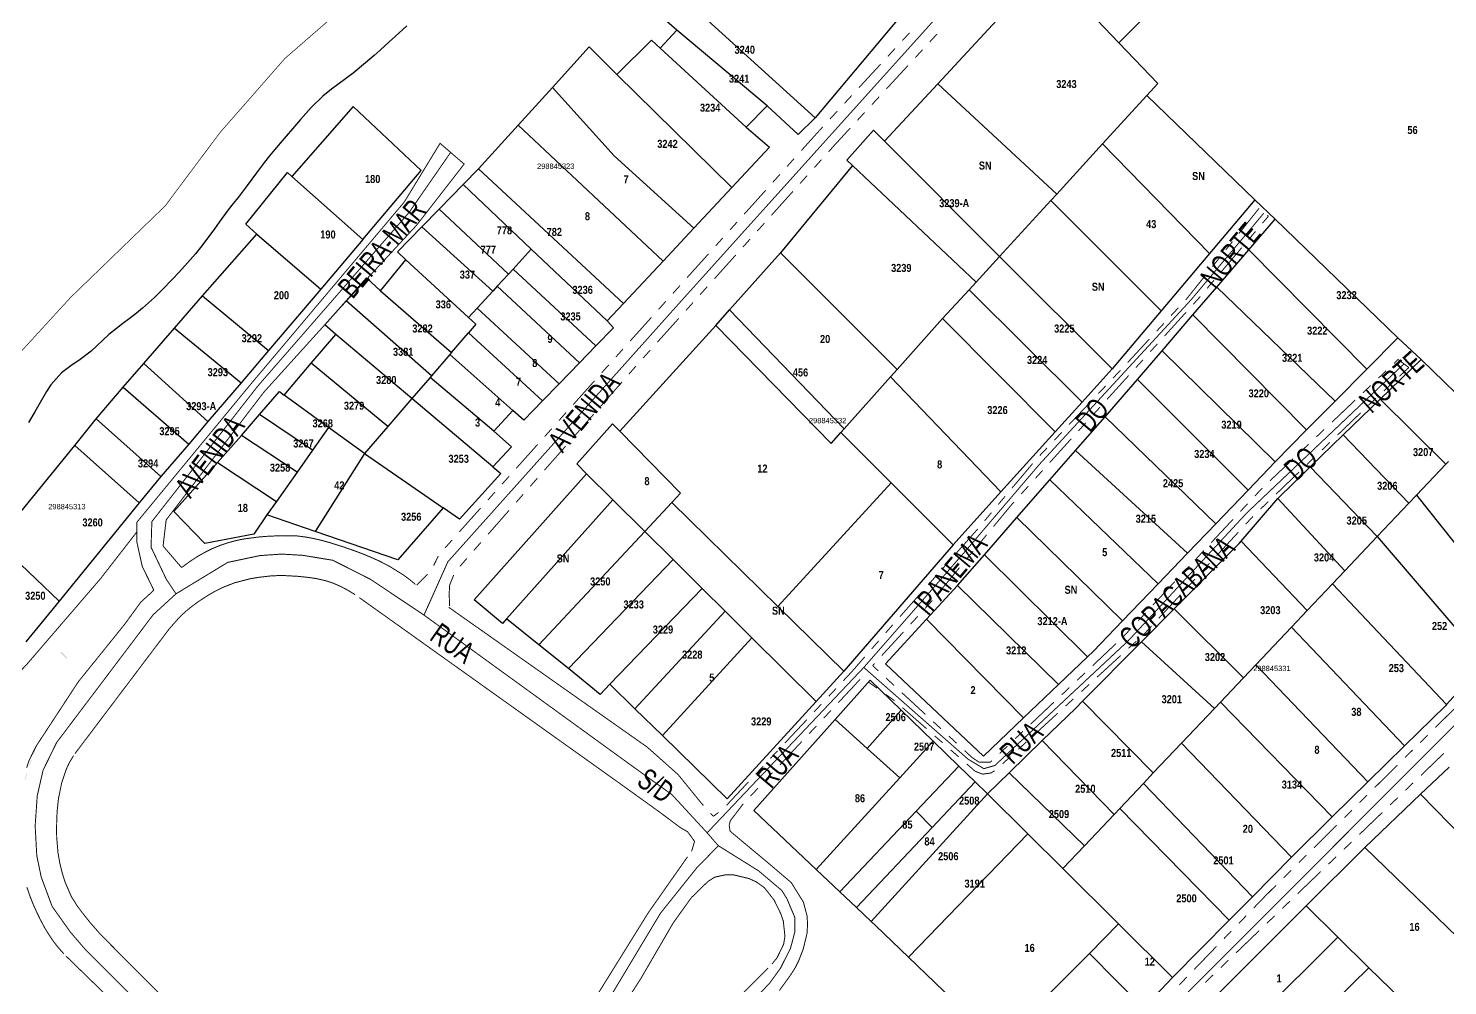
# Model space of a CAD drawing. Extents: x 204296 to 206006, y 4860262 to 4862155.
# Drawn here: x 204678.1 to 204944.1, y 4861881.4 to 4862060.8 of the extents above; entities that cross this region are included whole.
import ezdxf
from ezdxf.enums import TextEntityAlignment as Align

# ---------------------------------------------------------------- set-up
doc = ezdxf.new("R2010")
doc.units = 0
doc.header["$LTSCALE"] = 1.5
doc.header["$MEASUREMENT"] = 0
doc.linetypes.add('TRACO_15', pattern=[3, 2, -1])
doc.linetypes.add('TRACO_25', pattern=[8, 3, -1, 1, -1, 1, -1])
for name, color, linetype in [('CD-MALHA-LOTES', 40, 'CONTINUOUS'), ('CD_TXT_QUADRA', 7, 'CONTINUOUS'), ('HD-CURSO-PERENE', 170, 'CONTINUOUS'), ('LM-LIM-SETOR-FISCAL', 7, 'CONTINUOUS'), ('RU-QUADRAS', 6, 'CONTINUOUS'), ('SV-CAMINHO-TRILHA', 20, 'CONTINUOUS'), ('SV-EIXO-RUA-N-PAV', 6, 'CONTINUOUS'), ('SV-EIXO-RUA-PAV', 20, 'CONTINUOUS'), ('SV-RUA-NAO-PAV-S-GUIA-C-GUIA', 7, 'CONTINUOUS'), ('SV-RUA-PAVIM-S-GUIA-C-GUIA', 7, 'CONTINUOUS'), ('SV-TXT-RUA-N-PAV-S-GUIA-C-GUIA', 7, 'CONTINUOUS'), ('SV-TXT-RUA-PAV-S-GUIA-C-GUIA', 7, 'CONTINUOUS'), ('Th_NmrPot', 1, 'CONTINUOUS')]:
    doc.layers.add(name, color=color, linetype=linetype)
doc.styles.add('ARIAL', font='ARIAL.TTF')
doc.styles.add('MONOTXT', font='ARIAL.TTF', dxfattribs={"height": 0.2})
doc.styles.get("Standard").update_dxf_attribs({"font": 'swisscbo.ttf'})
doc.linetypes.add('Limite', pattern='A,20,-3,[130,ltypeshp.shx,S=6.35,R=0,X=0,Y=0],-3,20', length=46)

msp = doc.modelspace()

# ---------------------------------------------------------------- linework, layer by layer
at = {"layer": 'CD-MALHA-LOTES', "linetype": 'Continuous'}
for p, q in [((204882.47, 4862058.14), (204923.17, 4862099.36)), ((204848.52, 4862050.46), (204868.85, 4862072.43)), ((204868.85, 4862072.43), (204882.47, 4862058.14)), ((204796.53, 4862070.5), (204825.53, 4862044.05)), ((204799.61, 4862060.53), (204792.96, 4862066.36)), ((204843.14, 4862065.08), (204825.53, 4862044.05)), ((204788.37, 4862052.2), (204794.89, 4862058.62)), ((204794.89, 4862058.62), (204796.51, 4862057.13)), ((204796.51, 4862057.13), (204799.61, 4862060.53)), ((204816.56, 4862046.35), (204799.61, 4862060.53)), ((204882.47, 4862058.14), (204889.75, 4862050.49)), ((204776.32, 4862049.79), (204783.21, 4862057.36)), ((204783.21, 4862057.36), (204788.37, 4862052.2)), ((204796.51, 4862057.13), (204812.61, 4862042.32)), ((204788.37, 4862052.2), (204809.93, 4862031.02)), ((204838.55, 4862039.69), (204848.52, 4862050.46)), ((204848.52, 4862050.46), (204870.8, 4862029.79)), ((204889.75, 4862050.49), (204887.7, 4862048.24)), ((204769.9, 4862042.73), (204776.32, 4862049.79)), ((204787.89, 4862036.97), (204776.32, 4862049.79)), ((204887.7, 4862048.24), (204879.4, 4862039.19)), ((204887.7, 4862048.24), (204907.92, 4862028.71)), ((204738.98, 4862046.19), (204727.48, 4862033.08)), ((204751.69, 4862034.22), (204738.98, 4862046.19)), ((204816.56, 4862046.35), (204812.61, 4862042.32)), ((204822.37, 4862040.98), (204816.56, 4862046.35)), ((204762.43, 4862034.53), (204769.9, 4862042.73)), ((204797.05, 4862017.23), (204769.9, 4862042.73)), ((204812.61, 4862042.32), (204817.01, 4862038.6)), ((204825.53, 4862044.05), (204822.37, 4862040.98)), ((204831.47, 4862036.13), (204836.5, 4862041.78)), ((204836.5, 4862041.78), (204838.55, 4862039.69)), ((204838.55, 4862039.69), (204860.11, 4862018.11)), ((204787.89, 4862036.97), (204802.81, 4862023.39)), ((204817.01, 4862038.6), (204809.93, 4862031.02)), ((204879.4, 4862039.19), (204870.8, 4862029.79)), ((204879.4, 4862039.19), (204899.45, 4862018.66)), ((204740.75, 4862021.26), (204751.69, 4862034.22)), ((204759.55, 4862031.55), (204762.43, 4862034.53)), ((204789.6, 4862009.25), (204762.43, 4862034.53)), ((204832.54, 4862035.11), (204819.05, 4862018.74)), ((204832.54, 4862035.11), (204831.47, 4862036.13)), ((204855.69, 4862013.29), (204832.54, 4862035.11)), ((204718.85, 4862024.14), (204726.62, 4862033.85)), ((204726.62, 4862033.85), (204727.48, 4862033.08)), ((204727.48, 4862033.08), (204740.75, 4862021.26)), ((204755.1, 4862026.98), (204759.55, 4862031.55)), ((204759.55, 4862031.55), (204772.34, 4862019.47)), ((204809.93, 4862031.02), (204802.81, 4862023.39)), ((204870.8, 4862029.79), (204869.72, 4862028.61)), ((204751.84, 4862023.62), (204755.1, 4862026.98)), ((204768.05, 4862014.78), (204755.1, 4862026.98)), ((204869.72, 4862028.61), (204860.11, 4862018.11)), ((204869.72, 4862028.61), (204890.38, 4862007.9)), ((204907.92, 4862028.71), (204899.45, 4862018.66)), ((204911.74, 4862025.08), (204907.92, 4862028.71)), ((204720.9, 4862022.29), (204718.85, 4862024.14)), ((204747.29, 4862018.93), (204751.84, 4862023.62)), ((204765.14, 4862011.6), (204751.84, 4862023.62)), ((204906.83, 4862019.35), (204911.74, 4862025.08)), ((204934.74, 4862002.82), (204911.74, 4862025.08)), ((204710.75, 4862010.69), (204720.9, 4862022.29)), ((204720.9, 4862022.29), (204732.9, 4862011.96)), ((204740.75, 4862021.26), (204732.9, 4862011.96)), ((204802.81, 4862023.39), (204797.05, 4862017.23)), ((204748.83, 4862017.47), (204747.29, 4862018.93)), ((204772.34, 4862019.47), (204768.91, 4862015.72)), ((204786.58, 4862006.01), (204772.34, 4862019.47)), ((204809.51, 4862008.06), (204819.05, 4862018.74)), ((204819.05, 4862018.74), (204840.91, 4861996.91)), ((204899.45, 4862018.66), (204890.38, 4862007.9)), ((204900.79, 4862012.32), (204906.83, 4862019.35)), ((204906.83, 4862019.35), (204928.92, 4861996.96)), ((204744.07, 4862011.64), (204748.83, 4862017.47)), ((204748.83, 4862017.47), (204760.58, 4862006.62)), ((204768.05, 4862014.78), (204768.91, 4862015.72)), ((204768.91, 4862015.72), (204784.46, 4862001.34)), ((204797.05, 4862017.23), (204789.6, 4862009.25)), ((204860.11, 4862018.11), (204855.69, 4862013.29)), ((204860.11, 4862018.11), (204881.19, 4861997)), ((204737.65, 4862009.78), (204741.46, 4862014.07)), ((204741.46, 4862014.07), (204744.07, 4862011.64)), ((204768.05, 4862014.78), (204765.96, 4862012.5)), ((204854.38, 4862011.85), (204855.69, 4862013.29)), ((204705.45, 4862004.64), (204710.75, 4862010.69)), ((204710.75, 4862010.69), (204723.11, 4862000.47)), ((204732.9, 4862011.96), (204723.11, 4862000.47)), ((204744.07, 4862011.64), (204757.39, 4862000.08)), ((204765.14, 4862011.6), (204762.22, 4862008.42)), ((204765.96, 4862012.5), (204765.14, 4862011.6)), ((204765.96, 4862012.5), (204781.4, 4861998.18)), ((204849.43, 4862006.45), (204854.38, 4862011.85)), ((204854.38, 4862011.85), (204875.55, 4861990.77)), ((204896.33, 4862007.12), (204900.79, 4862012.32)), ((204900.79, 4862012.32), (204922.96, 4861990.98)), ((204733.63, 4862005.25), (204737.65, 4862009.78)), ((204753.66, 4861995.74), (204737.65, 4862009.78)), ((204762.22, 4862008.42), (204760.58, 4862006.62)), ((204762.22, 4862008.42), (204777.57, 4861994.23)), ((204789.6, 4862009.25), (204786.58, 4862006.01)), ((204806.9, 4862005.17), (204809.51, 4862008.06)), ((204809.51, 4862008.06), (204830.99, 4861985.79)), ((204890.38, 4862007.9), (204881.19, 4861997)), ((204735.68, 4862003.48), (204733.63, 4862005.25)), ((204760.58, 4862006.62), (204761.94, 4862005.37)), ((204761.94, 4862005.37), (204760.58, 4862003.79)), ((204786.58, 4862006.01), (204787.76, 4862004.74)), ((204788.96, 4861985.31), (204806.9, 4862005.17)), ((204806.9, 4862005.17), (204828.54, 4861983.04)), ((204840.91, 4861996.91), (204849.43, 4862006.45)), ((204849.43, 4862006.45), (204870.53, 4861985.22)), ((204890.57, 4862000.41), (204896.33, 4862007.12)), ((204896.33, 4862007.12), (204917.64, 4861985.62)), ((204699.73, 4861998.05), (204705.45, 4862004.64)), ((204705.45, 4862004.64), (204717.94, 4861994.41)), ((204731.09, 4861998.06), (204735.68, 4862003.48)), ((204749.95, 4861991.44), (204735.68, 4862003.48)), ((204757.39, 4862000.08), (204760.58, 4862003.79)), ((204760.58, 4862003.79), (204774.45, 4861991.02)), ((204787.76, 4862004.74), (204784.46, 4862001.34)), ((204934.74, 4862002.82), (204928.92, 4861996.96)), ((204939.12, 4861998.78), (204934.74, 4862002.82)), ((204723.11, 4862000.47), (204717.94, 4861994.41)), ((204757.08, 4861999.72), (204753.66, 4861995.74)), ((204757.39, 4862000.08), (204757.08, 4861999.72)), ((204768.9, 4861989.21), (204757.08, 4861999.72)), ((204784.46, 4862001.34), (204781.4, 4861998.18)), ((204885.92, 4861995), (204890.57, 4862000.41)), ((204890.57, 4862000.41), (204911.75, 4861979.57)), ((204695.86, 4861993.58), (204699.73, 4861998.05)), ((204699.73, 4861998.05), (204711.75, 4861987.16)), ((204726.01, 4861992.07), (204731.09, 4861998.06)), ((204745.44, 4861986.2), (204731.09, 4861998.06)), ((204781.4, 4861998.18), (204777.57, 4861994.23)), ((204881.19, 4861997), (204875.55, 4861990.77)), ((204928.92, 4861996.96), (204922.96, 4861990.98)), ((204931.43, 4861991.35), (204939.12, 4861998.78)), ((204951.2, 4861987.01), (204939.12, 4861998.78)), ((204717.94, 4861994.41), (204711.75, 4861987.16)), ((204753.39, 4861995.43), (204749.95, 4861991.44)), ((204753.66, 4861995.74), (204753.39, 4861995.43)), ((204765.31, 4861985.32), (204753.39, 4861995.43)), ((204839.65, 4861995.51), (204830.99, 4861985.79)), ((204840.91, 4861996.91), (204839.65, 4861995.51)), ((204839.65, 4861995.51), (204860.34, 4861973.94)), ((204879.88, 4861988.05), (204885.92, 4861995)), ((204885.92, 4861995), (204906.69, 4861974.31)), ((204690.82, 4861987.67), (204695.86, 4861993.58)), ((204695.86, 4861993.58), (204708.13, 4861982.91)), ((204721.43, 4861988.45), (204725.18, 4861992.75)), ((204725.18, 4861992.75), (204726.01, 4861992.07)), ((204734.35, 4861986.02), (204726.01, 4861992.07)), ((204777.57, 4861994.23), (204774.45, 4861991.02)), ((204749.95, 4861991.44), (204745.44, 4861986.2)), ((204765.1, 4861978.65), (204749.95, 4861991.44)), ((204768.9, 4861989.21), (204765.31, 4861985.32)), ((204770.92, 4861987.39), (204768.9, 4861989.21)), ((204774.45, 4861991.02), (204770.92, 4861987.39)), ((204875.55, 4861990.77), (204870.53, 4861985.22)), ((204922.96, 4861990.98), (204917.64, 4861985.62)), ((204924.47, 4861984.63), (204931.43, 4861991.35)), ((204931.43, 4861991.35), (204943.73, 4861979.13)), ((204686.77, 4861982.68), (204690.82, 4861987.67)), ((204690.82, 4861987.67), (204702.94, 4861976.82)), ((204711.75, 4861987.16), (204708.13, 4861982.91)), ((204718.01, 4861984.54), (204721.43, 4861988.45)), ((204731.34, 4861981.75), (204721.43, 4861988.45)), ((204780.88, 4861979.23), (204787.56, 4861986.69)), ((204787.56, 4861986.69), (204788.96, 4861985.31)), ((204874.34, 4861981.72), (204879.88, 4861988.05)), ((204879.88, 4861988.05), (204900.62, 4861967.99)), ((204713.52, 4861979.46), (204718.01, 4861984.54)), ((204728.46, 4861977.66), (204718.01, 4861984.54)), ((204734.35, 4861986.02), (204731.34, 4861981.75)), ((204741.08, 4861981.13), (204734.35, 4861986.02)), ((204745.44, 4861986.2), (204741.08, 4861981.13)), ((204765.31, 4861985.32), (204768.61, 4861982.39)), ((204800.31, 4861973.75), (204788.96, 4861985.31)), ((204828.54, 4861983.04), (204830.34, 4861985.06)), ((204830.99, 4861985.79), (204830.34, 4861985.06)), ((204830.34, 4861985.06), (204839.76, 4861975.65)), ((204870.53, 4861985.22), (204860.34, 4861973.94)), ((204917.64, 4861985.62), (204911.75, 4861979.57)), ((204918.3, 4861978.66), (204924.47, 4861984.63)), ((204924.47, 4861984.63), (204936.82, 4861971.84)), ((204672.14, 4861964.66), (204686.77, 4861982.68)), ((204686.77, 4861982.68), (204698.85, 4861971.89)), ((204708.13, 4861982.91), (204702.94, 4861976.82)), ((204731.34, 4861981.75), (204728.46, 4861977.66)), ((204741.08, 4861981.13), (204731.81, 4861966.55)), ((204741.08, 4861981.13), (204755.84, 4861970.95)), ((204768.61, 4861982.39), (204765.1, 4861978.65)), ((204869.52, 4861976.2), (204874.34, 4861981.72)), ((204874.34, 4861981.72), (204895.31, 4861962.46)), ((204705.37, 4861970.28), (204713.52, 4861979.46)), ((204713.52, 4861979.46), (204724.58, 4861972.16)), ((204765.1, 4861978.65), (204766.64, 4861977.39)), ((204782.7, 4861977.35), (204780.88, 4861979.23)), ((204911.75, 4861979.57), (204906.69, 4861974.31)), ((204912.26, 4861972.7), (204918.3, 4861978.66)), ((204918.3, 4861978.66), (204930.89, 4861965.57)), ((204943.73, 4861979.13), (204938.23, 4861973.33)), ((204944.21, 4861979.64), (204943.73, 4861979.13)), ((204702.94, 4861976.82), (204698.85, 4861971.89)), ((204728.46, 4861977.66), (204724.58, 4861972.16)), ((204766.64, 4861977.39), (204758.89, 4861968.87)), ((204761.61, 4861953.75), (204782.7, 4861977.35)), ((204782.7, 4861977.35), (204787.63, 4861972.46)), ((204863.35, 4861969.13), (204869.52, 4861976.2)), ((204869.52, 4861976.2), (204889.81, 4861956.73)), ((204798.65, 4861971.97), (204800.31, 4861973.75)), ((204839.76, 4861975.65), (204818.57, 4861952.47)), ((204839.76, 4861975.65), (204851.38, 4861964.05)), ((204860.34, 4861973.94), (204851.38, 4861964.05)), ((204906.69, 4861974.31), (204900.62, 4861967.99)), ((204938.23, 4861973.33), (204936.82, 4861971.84)), ((204938.23, 4861973.33), (204957.4, 4861949.15)), ((204698.85, 4861971.89), (204683.87, 4861953.5)), ((204724.58, 4861972.16), (204722.79, 4861969.63)), ((204755.84, 4861970.95), (204747.34, 4861961.24)), ((204758.89, 4861968.87), (204755.84, 4861970.95)), ((204787.63, 4861972.46), (204767.72, 4861950.17)), ((204787.63, 4861972.46), (204793.59, 4861966.54)), ((204798.65, 4861971.97), (204793.59, 4861966.54)), ((204818.57, 4861952.47), (204798.65, 4861971.97)), ((204905.38, 4861964.72), (204912.26, 4861972.7)), ((204912.26, 4861972.7), (204924.78, 4861959.13)), ((204936.82, 4861971.84), (204930.89, 4861965.57)), ((204711.18, 4861964.26), (204705.37, 4861970.28)), ((204722.79, 4861969.63), (204720.31, 4861966.04)), ((204731.81, 4861966.55), (204722.79, 4861969.63)), ((204857.27, 4861962.17), (204863.35, 4861969.13)), ((204863.35, 4861969.13), (204883.14, 4861949.8)), ((204900.62, 4861967.99), (204895.31, 4861962.46)), ((204720.31, 4861966.04), (204711.18, 4861964.26)), ((204747.34, 4861961.24), (204731.81, 4861966.55)), ((204793.59, 4861966.54), (204773.77, 4861945.28)), ((204793.59, 4861966.54), (204798.9, 4861961.27)), ((204930.89, 4861965.57), (204924.78, 4861959.13)), ((204930.89, 4861965.57), (204951.01, 4861942.05)), ((204672.14, 4861964.66), (204683.87, 4861953.5)), ((204851.38, 4861964.05), (204830.93, 4861940.37)), ((204895.31, 4861962.46), (204889.81, 4861956.73)), ((204892.83, 4861952.02), (204904.99, 4861964.27)), ((204904.99, 4861964.27), (204905.38, 4861964.72)), ((204905.38, 4861964.72), (204917.75, 4861951.71)), ((204798.9, 4861961.27), (204779.28, 4861940.83)), ((204798.9, 4861961.27), (204804.35, 4861955.86)), ((204852.21, 4861956.38), (204857.27, 4861962.17)), ((204857.27, 4861962.17), (204876.58, 4861943.06)), ((204924.78, 4861959.13), (204922.48, 4861956.7)), ((204804.35, 4861955.86), (204787.05, 4861937.89)), ((204804.35, 4861955.86), (204808.65, 4861951.58)), ((204846.4, 4861950.07), (204852.21, 4861956.38)), ((204852.21, 4861956.38), (204871.12, 4861937.83)), ((204889.81, 4861956.73), (204883.14, 4861949.8)), ((204922.48, 4861956.7), (204917.75, 4861951.71)), ((204922.48, 4861956.7), (204943.83, 4861934.08)), ((204683.87, 4861953.5), (204677.59, 4861945.85)), ((204766.97, 4861949.29), (204761.61, 4861953.75)), ((204830.93, 4861940.37), (204818.57, 4861952.47)), ((204886.71, 4861945.86), (204892.83, 4861952.02)), ((204892.83, 4861952.02), (204905.84, 4861939.13)), ((204767.72, 4861950.17), (204766.97, 4861949.29)), ((204773.77, 4861945.28), (204767.72, 4861950.17)), ((204808.65, 4861951.58), (204791.77, 4861933.29)), ((204808.65, 4861951.58), (204813.67, 4861946.59)), ((204846.4, 4861950.07), (204838.72, 4861941.74)), ((204864.58, 4861931.58), (204846.4, 4861950.07)), ((204883.14, 4861949.8), (204877.61, 4861944.03)), ((204917.75, 4861951.71), (204914.83, 4861948.62)), ((204813.67, 4861946.59), (204796.9, 4861928.3)), ((204813.67, 4861946.59), (204825.7, 4861934.65)), ((204914.83, 4861948.62), (204908.12, 4861941.55)), ((204935.98, 4861926.36), (204914.83, 4861948.62)), ((204779.28, 4861940.83), (204773.77, 4861945.28)), ((204875.64, 4861934.71), (204886.71, 4861945.86)), ((204877.61, 4861944.03), (204876.58, 4861943.06)), ((204886.71, 4861945.86), (204900.35, 4861933.34)), ((204838.72, 4861941.74), (204857.08, 4861924.41)), ((204876.58, 4861943.06), (204871.12, 4861937.83)), ((204908.12, 4861941.55), (204905.84, 4861939.13)), ((204908.12, 4861941.55), (204929.1, 4861919.6)), ((204951.01, 4861942.05), (204943.83, 4861934.08)), ((204785.24, 4861936), (204779.28, 4861940.83)), ((204830.93, 4861940.37), (204825.7, 4861934.65)), ((204829.26, 4861931.31), (204835.84, 4861938.69)), ((204835.84, 4861938.69), (204841.67, 4861933.04)), ((204905.84, 4861939.13), (204901.5, 4861934.56)), ((204787.05, 4861937.89), (204785.24, 4861936)), ((204791.77, 4861933.29), (204787.05, 4861937.89)), ((204871.12, 4861937.83), (204864.58, 4861931.58)), ((204796.9, 4861928.3), (204791.77, 4861933.29)), ((204825.7, 4861934.65), (204809.05, 4861916.45)), ((204868.11, 4861927.36), (204874.38, 4861933.44)), ((204874.38, 4861933.44), (204875.64, 4861934.71)), ((204875.64, 4861934.71), (204888.91, 4861921.27)), ((204900.35, 4861933.34), (204894.18, 4861926.83)), ((204901.5, 4861934.56), (204900.35, 4861933.34)), ((204901.5, 4861934.56), (204922.4, 4861913.02)), ((204943.64, 4861933.88), (204935.98, 4861926.36)), ((204943.83, 4861934.08), (204943.64, 4861933.88)), ((204814.04, 4861914.26), (204829.26, 4861931.31)), ((204829.26, 4861931.31), (204835.31, 4861925.85)), ((204841.67, 4861933.04), (204835.31, 4861925.85)), ((204841.67, 4861933.04), (204847.65, 4861927.25)), ((204857.08, 4861924.41), (204864.58, 4861931.58)), ((204809.05, 4861916.45), (204796.9, 4861928.3)), ((204835.31, 4861925.85), (204841.38, 4861920.36)), ((204841.38, 4861920.36), (204847.65, 4861927.25)), ((204847.65, 4861927.25), (204852.48, 4861922.56)), ((204861.87, 4861921.31), (204868.11, 4861927.36)), ((204868.11, 4861927.36), (204881.57, 4861913.51)), ((204894.18, 4861926.83), (204888.91, 4861921.27)), ((204894.18, 4861926.83), (204914.79, 4861905.47)), ((204935.98, 4861926.36), (204929.1, 4861919.6)), ((204852.48, 4861922.56), (204844.46, 4861914.1)), ((204855.55, 4861919.58), (204852.48, 4861922.56)), ((204825.75, 4861903.17), (204841.38, 4861920.36)), ((204857.82, 4861917.38), (204861.87, 4861921.31)), ((204876, 4861907.64), (204861.87, 4861921.31)), ((204888.91, 4861921.27), (204887.06, 4861919.32)), ((204939, 4861917.28), (204944.36, 4861922.38)), ((204836.05, 4861893.41), (204857.82, 4861917.38)), ((204855.55, 4861919.58), (204847.46, 4861911.03)), ((204857.82, 4861917.38), (204855.55, 4861919.58)), ((204857.82, 4861917.38), (204865.38, 4861909.87)), ((204887.06, 4861919.32), (204882.63, 4861914.63)), ((204887.06, 4861919.32), (204907.47, 4861898.06)), ((204929.1, 4861919.6), (204922.4, 4861913.02)), ((204928.53, 4861907.31), (204939, 4861917.28)), ((204939, 4861917.28), (204959.61, 4861896.15)), ((204882.63, 4861914.63), (204881.57, 4861913.51)), ((204882.63, 4861914.63), (204903.15, 4861893.68)), ((204825.75, 4861903.17), (204814.04, 4861914.26)), ((204844.46, 4861914.1), (204830.16, 4861898.99)), ((204844.46, 4861914.1), (204847.46, 4861911.03)), ((204881.57, 4861913.51), (204876, 4861907.64)), ((204922.4, 4861913.02), (204914.79, 4861905.47)), ((204847.46, 4861911.03), (204833.28, 4861896.04)), ((204865.38, 4861909.87), (204843.03, 4861886.74)), ((204865.38, 4861909.87), (204871.94, 4861903.35)), ((204876, 4861907.64), (204871.94, 4861903.35)), ((204917.53, 4861896.34), (204928.53, 4861907.31)), ((204928.53, 4861907.31), (204949.82, 4861886.72)), ((204914.79, 4861905.47), (204907.47, 4861898.06)), ((204830.16, 4861898.99), (204825.75, 4861903.17)), ((204871.94, 4861903.35), (204882.39, 4861892.96)), ((204833.28, 4861896.04), (204830.16, 4861898.99)), ((204833.28, 4861896.04), (204836.05, 4861893.41)), ((204896.35, 4861875.19), (204917.53, 4861896.34)), ((204907.47, 4861898.06), (204903.15, 4861893.68)), ((204917.53, 4861896.34), (204923.51, 4861890.47)), ((204836.89, 4861892.62), (204836.05, 4861893.41)), ((204903.15, 4861893.68), (204892.5, 4861882.9)), ((204843.03, 4861886.74), (204836.89, 4861892.62)), ((204882.39, 4861892.96), (204876.95, 4861887.46)), ((204882.39, 4861892.96), (204892.5, 4861882.9)), ((204902.24, 4861869.39), (204923.51, 4861890.47)), ((204923.51, 4861890.47), (204929.31, 4861884.77)), ((204860.08, 4861870.41), (204843.03, 4861886.74)), ((204876.95, 4861887.46), (204869.41, 4861879.84)), ((204876.95, 4861887.46), (204887.07, 4861877.2)), ((204892.5, 4861882.9), (204887.07, 4861877.2)), ((204929.31, 4861884.77), (204907.91, 4861863.79)), ((204929.31, 4861884.77), (204935.41, 4861878.78))]:
    msp.add_line(p, q, dxfattribs=at)
at = {"layer": 'HD-CURSO-PERENE'}
for p, q in [((204749.04, 4862061.33), (204746.83, 4862059.31)), ((204745.72, 4862058.29), (204744.04, 4862056.78)), ((204746.83, 4862059.31), (204745.72, 4862058.29)), ((204742.92, 4862055.78), (204741.28, 4862054.36)), ((204744.04, 4862056.78), (204742.92, 4862055.78)), ((204741.28, 4862054.36), (204738.95, 4862052.47)), ((204736.09, 4862050.32), (204734.89, 4862049.43)), ((204737.76, 4862051.55), (204736.09, 4862050.32)), ((204738.95, 4862052.47), (204737.76, 4862051.55)), ((204733.25, 4862048.11), (204731.1, 4862046.02)), ((204734.89, 4862049.43), (204733.25, 4862048.11)), ((204730.09, 4862044.91), (204729.1, 4862043.78)), ((204731.1, 4862046.02), (204730.09, 4862044.91)), ((204727.97, 4862042.48), (204726.02, 4862040.2)), ((204729.1, 4862043.78), (204727.97, 4862042.48)), ((204726.02, 4862040.2), (204724.24, 4862038.09)), ((204723.29, 4862036.93), (204722.35, 4862035.76)), ((204724.24, 4862038.09), (204723.29, 4862036.93)), ((204722.35, 4862035.76), (204720.85, 4862033.78)), ((204719.97, 4862032.57), (204719.08, 4862031.36)), ((204720.85, 4862033.78), (204719.97, 4862032.57)), ((204717.4, 4862029.17), (204716.47, 4862028)), ((204719.08, 4862031.36), (204717.4, 4862029.17)), ((204715.55, 4862026.82), (204713.82, 4862024.49)), ((204716.47, 4862028), (204715.55, 4862026.82)), ((204713.82, 4862024.49), (204712.95, 4862023.27)), ((204712.08, 4862022.05), (204710.35, 4862019.77)), ((204712.95, 4862023.27), (204712.08, 4862022.05)), ((204709.4, 4862018.61), (204708.42, 4862017.48)), ((204710.35, 4862019.77), (204709.4, 4862018.61)), ((204707.42, 4862016.35), (204706.21, 4862015.02)), ((204708.42, 4862017.48), (204707.42, 4862016.35)), ((204705.19, 4862013.92), (204703.1, 4862011.76)), ((204706.21, 4862015.02), (204705.19, 4862013.92)), ((204701.72, 4862010.41), (204700.62, 4862009.38)), ((204703.1, 4862011.76), (204701.72, 4862010.41)), ((204699.49, 4862008.39), (204698.34, 4862007.44)), ((204700.62, 4862009.38), (204699.49, 4862008.39)), ((204695.77, 4862005.5), (204694.58, 4862004.59)), ((204696.98, 4862006.39), (204695.77, 4862005.5)), ((204698.34, 4862007.44), (204696.98, 4862006.39)), ((204692.07, 4862002.41), (204690.98, 4862001.37)), ((204693.17, 4862003.43), (204692.07, 4862002.41)), ((204694.58, 4862004.59), (204693.17, 4862003.43)), ((204689.88, 4862000.35), (204687.56, 4861998.59)), ((204690.98, 4862001.37), (204689.88, 4862000.35)), ((204686.3, 4861997.77), (204684.29, 4861996.28)), ((204687.56, 4861998.59), (204686.3, 4861997.77)), ((204684.29, 4861996.28), (204682.32, 4861994.04)), ((204681.48, 4861992.78), (204680.03, 4861990.26)), ((204682.32, 4861994.04), (204681.48, 4861992.78)), ((204680.03, 4861990.26), (204679.3, 4861988.95)), ((204679.3, 4861988.95), (204678.09, 4861986.95))]:
    msp.add_line(p, q, dxfattribs=at)
at = {"layer": 'LM-LIM-SETOR-FISCAL', "linetype": 'Limite', "ltscale": 0.1, "const_width": 0.13}
msp.add_lwpolyline([(204997.53, 4862026.55), (204923.17, 4862099.36), (204907.85, 4862083.85), (204882.47, 4862058.14), (204873.08, 4862067.99), (204883.05, 4862078.41), (204899.06, 4862093.74), (204831.95, 4862155.3), (204831.95, 4862155.3), (204806.94, 4862135.4), (204787.9, 4862113.52), (204768.31, 4862092.78), (204755.77, 4862080.94), (204726.17, 4862055.21), (204713.97, 4862041.28), (204703.74, 4862027.58), (204686, 4862010.41), (204670.48, 4861993.45)], dxfattribs=at)
msp.add_lwpolyline([(204997.53, 4862026.55), (204923.17, 4862099.36), (204907.85, 4862083.85), (204882.47, 4862058.14), (204873.08, 4862067.99), (204883.05, 4862078.41), (204899.06, 4862093.74), (204831.95, 4862155.3), (204831.95, 4862155.3), (204806.94, 4862135.4), (204787.9, 4862113.52), (204768.31, 4862092.78), (204755.77, 4862080.94), (204726.17, 4862055.21), (204713.97, 4862041.28), (204703.74, 4862027.58), (204686, 4862010.41), (204670.48, 4861993.45)], dxfattribs=at)
at = {"layer": 'RU-QUADRAS', "linetype": 'Continuous', "const_width": 0.01}
for points in [[(204951.2, 4861987.01), (204939.12, 4861998.78), (204934.74, 4862002.82), (204928.92, 4861996.96), (204922.96, 4861990.98), (204917.64, 4861985.62), (204911.75, 4861979.57), (204906.69, 4861974.31), (204900.62, 4861967.99), (204895.31, 4861962.46), (204889.81, 4861956.73), (204883.14, 4861949.8), (204877.61, 4861944.03), (204876.58, 4861943.06), (204871.12, 4861937.83), (204864.58, 4861931.58), (204857.08, 4861924.41), (204838.72, 4861941.74), (204846.4, 4861950.07), (204852.21, 4861956.38), (204857.27, 4861962.17), (204863.35, 4861969.13), (204869.52, 4861976.2), (204874.34, 4861981.72), (204879.88, 4861988.05), (204885.92, 4861995), (204890.57, 4862000.41), (204896.33, 4862007.12), (204900.79, 4862012.32), (204906.83, 4862019.35), (204911.74, 4862025.08), (204907.92, 4862028.71), (204899.45, 4862018.66), (204890.38, 4862007.9), (204881.19, 4861997), (204875.55, 4861990.77), (204870.53, 4861985.22), (204860.34, 4861973.94), (204851.38, 4861964.05), (204830.93, 4861940.37), (204825.7, 4861934.65), (204809.05, 4861916.45), (204796.9, 4861928.3), (204791.77, 4861933.29), (204787.05, 4861937.89), (204785.24, 4861936), (204779.28, 4861940.83), (204773.77, 4861945.28), (204767.72, 4861950.17), (204766.97, 4861949.29), (204761.61, 4861953.75), (204761.61, 4861953.75), (204782.7, 4861977.35), (204780.88, 4861979.23), (204787.56, 4861986.69), (204788.96, 4861985.31), (204806.9, 4862005.17), (204809.51, 4862008.06), (204819.05, 4862018.74), (204832.54, 4862035.11), (204831.47, 4862036.13), (204836.5, 4862041.78), (204838.55, 4862039.69), (204848.52, 4862050.46), (204868.85, 4862072.43), (204882.47, 4862058.14), (204923.17, 4862099.36)], [(204843.14, 4862065.08), (204825.53, 4862044.05), (204822.37, 4862040.98), (204816.56, 4862046.35), (204812.61, 4862042.32), (204817.01, 4862038.6), (204809.93, 4862031.02), (204802.81, 4862023.39), (204797.05, 4862017.23), (204789.6, 4862009.25), (204786.58, 4862006.01), (204787.76, 4862004.74), (204784.46, 4862001.34), (204781.4, 4861998.18), (204777.57, 4861994.23), (204774.45, 4861991.02), (204770.92, 4861987.39), (204768.9, 4861989.21), (204765.31, 4861985.32), (204768.61, 4861982.39), (204765.1, 4861978.65), (204766.64, 4861977.39), (204758.89, 4861968.87), (204755.84, 4861970.95), (204747.34, 4861961.24), (204731.81, 4861966.55), (204722.79, 4861969.63), (204720.31, 4861966.04), (204711.18, 4861964.26), (204705.37, 4861970.28), (204705.37, 4861970.28), (204713.52, 4861979.46), (204718.01, 4861984.54), (204721.43, 4861988.45), (204725.18, 4861992.75), (204726.01, 4861992.07), (204731.09, 4861998.06), (204735.68, 4862003.48), (204733.63, 4862005.25), (204737.65, 4862009.78), (204741.46, 4862014.07), (204744.07, 4862011.64), (204748.83, 4862017.47), (204747.29, 4862018.93), (204751.84, 4862023.62), (204755.1, 4862026.98), (204759.55, 4862031.55), (204762.43, 4862034.53), (204769.9, 4862042.73), (204776.32, 4862049.79), (204783.21, 4862057.36), (204788.37, 4862052.2), (204794.89, 4862058.62), (204796.51, 4862057.13), (204799.61, 4862060.53), (204792.96, 4862066.36)], [(204672.14, 4861964.66), (204686.77, 4861982.68), (204690.82, 4861987.67), (204695.86, 4861993.58), (204699.73, 4861998.05), (204705.45, 4862004.64), (204710.75, 4862010.69), (204720.9, 4862022.29), (204718.85, 4862024.14), (204726.62, 4862033.85), (204727.48, 4862033.08), (204738.98, 4862046.19), (204751.69, 4862034.22), (204740.75, 4862021.26), (204732.9, 4862011.96), (204723.11, 4862000.47), (204717.94, 4861994.41), (204711.75, 4861987.16), (204708.13, 4861982.91), (204702.94, 4861976.82), (204698.85, 4861971.89), (204683.87, 4861953.5), (204677.59, 4861945.85)], [(204860.08, 4861870.41), (204843.03, 4861886.74), (204836.89, 4861892.62), (204836.05, 4861893.41), (204833.28, 4861896.04), (204830.16, 4861898.99), (204825.75, 4861903.17), (204814.04, 4861914.26), (204814.04, 4861914.26), (204829.26, 4861931.31), (204835.84, 4861938.69), (204841.67, 4861933.04), (204847.65, 4861927.25), (204852.48, 4861922.56), (204855.55, 4861919.58), (204857.82, 4861917.38), (204861.87, 4861921.31), (204868.11, 4861927.36), (204874.38, 4861933.44), (204875.64, 4861934.71), (204886.71, 4861945.86), (204892.83, 4861952.02), (204904.99, 4861964.27), (204905.38, 4861964.72), (204912.26, 4861972.7), (204918.3, 4861978.66), (204924.47, 4861984.63), (204931.43, 4861991.35), (204939.12, 4861998.78), (204951.2, 4861987.01)], [(204637.22, 4861891.81), (204681.81, 4861946.31), (204688.44, 4861939.6), (204687.47, 4861938.4), (204679.57, 4861926.34), (204677.02, 4861918.88)], [(204951.01, 4861942.05), (204943.83, 4861934.08), (204943.64, 4861933.88), (204935.98, 4861926.36), (204929.1, 4861919.6), (204922.4, 4861913.02), (204914.79, 4861905.47), (204907.47, 4861898.06), (204903.15, 4861893.68), (204892.5, 4861882.9), (204887.07, 4861877.2)], [(204896.35, 4861875.19), (204917.53, 4861896.34), (204928.53, 4861907.31), (204939, 4861917.28), (204944.36, 4861922.38)], [(204677.96, 4861899.39), (204679.12, 4861896.35), (204681.17, 4861892.22), (204685.16, 4861886.93), (204698.27, 4861874.17)]]:
    msp.add_lwpolyline(points, dxfattribs=at)
at = {"layer": 'SV-CAMINHO-TRILHA', "linetype": 'TRACO_15', "const_width": 0.18, "flags": 128}
msp.add_lwpolyline([(204698.41, 4861966.44), (204691.61, 4861957.69), (204677.71, 4861941.54), (204666.5, 4861929.87), (204665.78, 4861927.16), (204663.58, 4861924.96), (204652.85, 4861914.61), (204639.02, 4861902.97), (204637.21, 4861901.6)], dxfattribs=at)
at = {"layer": 'SV-EIXO-RUA-N-PAV', "const_width": 0.18, "flags": 128}
for points in [[(204879.62, 4862074.44), (204878.62, 4862074.53), (204874.65, 4862075.52), (204870.93, 4862076.14), (204866.09, 4862075.65), (204862.86, 4862074.66), (204849.71, 4862064.48), (204801.06, 4862010.44), (204756.7, 4861960.86), (204752.23, 4861950.87)], [(204757.22, 4862037.59), (204749.44, 4862026.35), (204721.06, 4861993.77), (204701.23, 4861968.39), (204701.08, 4861963.59), (204703.94, 4861957.58), (204705.75, 4861954.85)], [(204805.29, 4861910.05), (204834.65, 4861941.05), (204843.03, 4861950.62), (204853.92, 4861963.12), (204867.6, 4861979.16), (204895.99, 4862009.97), (204909.6, 4862026.18)], [(204935.88, 4861997.96), (204906.44, 4861970.03), (204884.22, 4861946.06), (204859.21, 4861922.67), (204857.16, 4861922.08), (204854.21, 4861923.84), (204834.65, 4861941.05)], [(204973.81, 4861958.71), (204890.84, 4861875.59), (204860.98, 4861846.02), (204830.31, 4861816.38), (204796.19, 4861782.11)]]:
    msp.add_lwpolyline(points, dxfattribs=at)
at = {"layer": 'SV-EIXO-RUA-PAV', "const_width": 0.18, "flags": 128}
for points in [[(204807.4, 4861907.63), (204805.29, 4861910.05), (204798.72, 4861917.19), (204791.36, 4861922.48), (204752.23, 4861950.87), (204742.18, 4861957.58), (204735.14, 4861961.14), (204729.49, 4861962.07), (204725.58, 4861962.3), (204721.49, 4861962.02), (204715.44, 4861960.74), (204705.75, 4861954.85), (204701.48, 4861950.94), (204683.39, 4861926.99), (204680.84, 4861921.79), (204679.75, 4861916.98), (204679.36, 4861911.38), (204679.66, 4861905.77), (204680.5, 4861901.74), (204682.55, 4861896.24), (204685.96, 4861891.44), (204688.65, 4861888.31), (204731.4, 4861845.53)], [(204807.4, 4861907.63), (204803.35, 4861903.49), (204796.56, 4861895), (204781.27, 4861869.52), (204769.76, 4861851.59), (204760.13, 4861840.27), (204745.6, 4861824.14), (204739.28, 4861818.5), (204703.77, 4861782.11)], [(204807.4, 4861907.63), (204814.94, 4861902.92), (204819.31, 4861899.22), (204820.25, 4861897.68), (204821.74, 4861894.17), (204821.74, 4861891.53), (204820.9, 4861888.35), (204819.02, 4861884.65), (204817.05, 4861881.93), (204814.64, 4861879.36), (204771.33, 4861837.75), (204756.8, 4861822.87), (204754.9, 4861819.11), (204755.62, 4861814.55), (204759.75, 4861808.13), (204769.47, 4861798.43), (204773.24, 4861790.82), (204782.48, 4861782.11)]]:
    msp.add_lwpolyline(points, dxfattribs=at)
at = {"layer": 'SV-RUA-NAO-PAV-S-GUIA-C-GUIA', "linetype": 'TRACO_25', "const_width": 0.18, "flags": 128}
for points in [[(204843.24, 4862060.02), (204841.88, 4862058.55)], [(204848.38, 4862059.78), (204847.02, 4862058.31)], [(204840.52, 4862057.08), (204839.17, 4862055.61)], [(204845.66, 4862056.84), (204844.31, 4862055.37)], [(204837.81, 4862054.14), (204833.74, 4862049.73)], [(204842.95, 4862053.9), (204838.88, 4862049.49)], [(204832.39, 4862048.26), (204831.03, 4862046.79)], [(204837.53, 4862048.02), (204836.17, 4862046.55)], [(204829.67, 4862045.32), (204828.32, 4862043.85)], [(204834.81, 4862045.08), (204833.46, 4862043.61)], [(204826.96, 4862042.38), (204826.28, 4862041.65)], [(204832.1, 4862042.14), (204829.39, 4862039.2)], [(204826.28, 4862041.64), (204822.94, 4862037.93)], [(204826.28, 4862041.65), (204826.28, 4862041.64)], [(204706.8, 4861959.77), (204703.33, 4861963.81), (204703.91, 4861968.7), (204722.22, 4861992.65), (204736.5, 4862008.45), (204750.83, 4862023.93), (204759.76, 4862035.41), (204755.24, 4862039.29), (204748.53, 4862028.29), (204719.7, 4861994.08), (204698.42, 4861968.27), (204698.41, 4861964.59), (204699.43, 4861959.99), (204701.6, 4861955.53)], [(204829.19, 4862038.99), (204828.05, 4862037.71)], [(204829.39, 4862039.2), (204829.19, 4862038.99)], [(204821.6, 4862036.44), (204820.27, 4862034.96)], [(204826.71, 4862036.23), (204825.38, 4862034.74)], [(204818.93, 4862033.47), (204817.59, 4862031.98)], [(204824.04, 4862033.25), (204822.7, 4862031.76)], [(204816.26, 4862030.49), (204812.25, 4862026.03)], [(204821.36, 4862030.28), (204817.35, 4862025.81)], [(204908.73, 4862027.11), (204904.98, 4862022.42)], [(204810.91, 4862024.54), (204809.57, 4862023.06)], [(204816.02, 4862024.33), (204814.68, 4862022.84)], [(204909.36, 4862024.32), (204910.01, 4862025.08)], [(204910.01, 4862025.08), (204910.47, 4862025.62)], [(204910.47, 4862025.62), (204910.25, 4862025.81)], [(204808.23, 4862021.57), (204806.9, 4862020.08)], [(204813.34, 4862021.35), (204812.01, 4862019.86)], [(204903.73, 4862020.86), (204902.48, 4862019.3)], [(204906.78, 4862021.27), (204908.07, 4862022.79)], [(204805.56, 4862018.59), (204801.55, 4862014.13)], [(204810.67, 4862018.38), (204806.66, 4862013.91)], [(204901.6, 4862015.17), (204905.48, 4862019.74)], [(204901.23, 4862017.74), (204899.98, 4862016.18)], [(204898.73, 4862014.62), (204895.61, 4862010.71)], [(204899.01, 4862012.12), (204900.3, 4862013.65)], [(204800.21, 4862012.64), (204798.88, 4862011.16)], [(204805.32, 4862012.43), (204803.98, 4862010.94)], [(204895.22, 4862010.23), (204894.96, 4862009.95)], [(204895.61, 4862010.71), (204895.22, 4862010.23)], [(204897.05, 4862009.85), (204897.42, 4862010.25)], [(204897.42, 4862010.25), (204897.71, 4862010.6)], [(204797.54, 4862009.67), (204796.2, 4862008.18)], [(204802.65, 4862009.45), (204801.31, 4862007.96)], [(204891.01, 4862003.18), (204895.04, 4862007.62)], [(204893.61, 4862008.48), (204892.25, 4862007.01)], [(204896.38, 4862009.11), (204897.05, 4862009.85)], [(204794.87, 4862006.69), (204790.86, 4862002.23)], [(204799.97, 4862006.48), (204795.96, 4862002.01)], [(204890.89, 4862005.55), (204889.53, 4862004.08)], [(204888.17, 4862002.61), (204884.1, 4861998.2)], [(204789.52, 4862000.74), (204788.19, 4861999.25)], [(204794.63, 4862000.53), (204793.29, 4861999.04)], [(204888.32, 4862000.22), (204889.67, 4862001.7)], [(204786.85, 4861997.76), (204785.52, 4861996.27)], [(204791.96, 4861997.54), (204790.64, 4861996.04)], [(204885.64, 4861997.25), (204886.98, 4861998.73)], [(204934.79, 4861998.78), (204934, 4861998.03)], [(204935.52, 4861998.23), (204934.79, 4861998.78)], [(204935.04, 4861995.62), (204936.5, 4861996.99)], [(204936.8, 4861997.27), (204935.52, 4861998.23)], [(204936.5, 4861996.99), (204936.8, 4861997.27)], [(204784.19, 4861994.78), (204780.19, 4861990.31)], [(204789.32, 4861994.54), (204785.36, 4861990.03)], [(204880.26, 4861991.33), (204884.29, 4861995.77)], [(204882.74, 4861996.74), (204881.36, 4861995.29)], [(204932.55, 4861996.66), (204931.1, 4861995.28)], [(204932.12, 4861992.89), (204933.58, 4861994.26)], [(204879.99, 4861993.83), (204878.61, 4861992.38)], [(204929.65, 4861993.91), (204928.2, 4861992.53)], [(204877.24, 4861990.93), (204873.12, 4861986.57)], [(204877.57, 4861988.36), (204878.92, 4861989.84)], [(204926.74, 4861991.16), (204922.39, 4861987.03)], [(204929.21, 4861990.15), (204930.66, 4861991.52)], [(204778.85, 4861988.82), (204777.52, 4861987.33)], [(204784.04, 4861988.53), (204782.72, 4861987.03)], [(204874.89, 4861985.4), (204876.23, 4861986.88)], [(204923.43, 4861984.61), (204927.76, 4861988.77)], [(204776.19, 4861985.83), (204774.85, 4861984.34)], [(204781.4, 4861985.53), (204780.08, 4861984.02)], [(204869.51, 4861979.47), (204873.54, 4861983.92)], [(204871.75, 4861985.11), (204870.37, 4861983.66)], [(204920.93, 4861985.66), (204919.48, 4861984.28)], [(204773.52, 4861982.85), (204769.52, 4861978.38)], [(204778.76, 4861982.52), (204774.79, 4861978.02)], [(204869, 4861982.21), (204867.62, 4861980.75)], [(204918.03, 4861982.91), (204916.58, 4861981.53)], [(204920.55, 4861981.84), (204921.99, 4861983.22)], [(204866.29, 4861979.26), (204862.43, 4861974.67)], [(204915.12, 4861980.16), (204910.77, 4861976.03)], [(204917.67, 4861979.07), (204919.11, 4861980.45)], [(204768.19, 4861976.89), (204766.85, 4861975.4)], [(204773.47, 4861976.51), (204772.15, 4861975.01)], [(204866.83, 4861976.51), (204868.17, 4861977.99)], [(204911.9, 4861973.52), (204916.22, 4861977.68)], [(204765.52, 4861973.91), (204764.19, 4861972.42)], [(204770.83, 4861973.51), (204769.51, 4861972.01)], [(204861.15, 4861973.14), (204859.86, 4861971.61)], [(204864.14, 4861973.55), (204865.48, 4861975.03)], [(204909.29, 4861974.63), (204907.95, 4861973.2)], [(204909.32, 4861974.66), (204909.29, 4861974.63)], [(204762.85, 4861970.93), (204758.85, 4861966.46)], [(204768.19, 4861970.51), (204764.23, 4861966)], [(204858.96, 4861967.46), (204862.14, 4861971.31)], [(204862.14, 4861971.31), (204862.48, 4861971.72)], [(204862.48, 4861971.72), (204862.8, 4861972.06)], [(204906.58, 4861971.74), (204905.22, 4861970.28)], [(204909.01, 4861970.75), (204910.45, 4861972.14)], [(204858.57, 4861970.07), (204857.29, 4861968.54)], [(204903.85, 4861968.82), (204899.75, 4861964.43)], [(204906.22, 4861967.89), (204907.57, 4861969.36)], [(204757.52, 4861964.96), (204756.19, 4861963.47)], [(204855.73, 4861966.7), (204852.03, 4861962.52)], [(204856, 4861967.01), (204855.73, 4861966.7)], [(204856.41, 4861964.38), (204857.68, 4861965.92)], [(204900.79, 4861962.02), (204904.86, 4861966.42)], [(204762.91, 4861964.5), (204761.59, 4861963)], [(204853.85, 4861961.29), (204855.13, 4861962.83)], [(204898.39, 4861962.97), (204897.02, 4861961.51)], [(204754.91, 4861961.94), (204754.04, 4861960.14)], [(204760.27, 4861961.49), (204758.95, 4861959.99)], [(204848.75, 4861955.13), (204852.58, 4861959.75)], [(204850.7, 4861961.02), (204849.37, 4861959.52)], [(204895.66, 4861960.05), (204894.29, 4861958.59)], [(204898.07, 4861959.08), (204899.43, 4861960.55)], [(204751.5, 4861957.1), (204750.86, 4861956.45)], [(204752.91, 4861958.53), (204751.5, 4861957.1)], [(204757.8, 4861958.39), (204757.06, 4861956.53)], [(204848.04, 4861958.03), (204846.72, 4861956.53)], [(204892.92, 4861957.13), (204888.83, 4861952.74)], [(204895.36, 4861956.14), (204896.72, 4861957.61)], [(204756.98, 4861955.53), (204756.95, 4861954.85)], [(204756.95, 4861954.85), (204756.99, 4861953.54)], [(204757.03, 4861956.45), (204756.98, 4861955.53)], [(204757.06, 4861956.53), (204757.03, 4861956.45)], [(204845.39, 4861955.04), (204841.41, 4861950.55)], [(204889.93, 4861950.27), (204894, 4861954.67)], [(204756.99, 4861953.54), (204757, 4861953.31)], [(204757, 4861953.31), (204757.03, 4861952.54)], [(204846.13, 4861952.12), (204847.48, 4861953.59)], [(204840.08, 4861949.05), (204839.42, 4861948.3)], [(204843.42, 4861949.17), (204844.78, 4861950.64)], [(204887.46, 4861951.28), (204886.1, 4861949.82)], [(204838.02, 4861943.27), (204842.07, 4861947.69)], [(204839.28, 4861948.14), (204838.76, 4861947.55)], [(204839.42, 4861948.3), (204839.28, 4861948.14)], [(204884.73, 4861948.36), (204883.36, 4861946.9)], [(204887.21, 4861947.34), (204887.28, 4861947.4)], [(204887.28, 4861947.4), (204888.57, 4861948.8)], [(204837.45, 4861946.04), (204836.13, 4861944.53)], [(204881.92, 4861945.52), (204877.56, 4861941.4)], [(204884.26, 4861944.63), (204885.73, 4861945.98)], [(204834.82, 4861943.03), (204832.85, 4861940.76)], [(204836.3, 4861941.4), (204836.67, 4861941.8)], [(204836.64, 4861941.08), (204836.3, 4861941.4)], [(204837.37, 4861940.41), (204836.64, 4861941.08)], [(204878.36, 4861939.22), (204882.79, 4861943.28)], [(204832.33, 4861940.17), (204830.82, 4861938.56)], [(204832.85, 4861940.76), (204832.33, 4861940.17)], [(204832.67, 4861937.44), (204833.96, 4861938.84)], [(204840.31, 4861937.69), (204838.84, 4861939.05)], [(204876.1, 4861940.03), (204874.65, 4861938.65)], [(204829.45, 4861937.1), (204828.08, 4861935.64)], [(204829.87, 4861934.45), (204832.61, 4861937.37)], [(204832.61, 4861937.37), (204832.67, 4861937.44)], [(204835.52, 4861938.32), (204837.14, 4861937.16)], [(204838.77, 4861935.99), (204840.39, 4861934.83)], [(204846.19, 4861932.26), (204841.78, 4861936.33)], [(204873.19, 4861937.28), (204871.74, 4861935.91)], [(204875.42, 4861936.52), (204876.89, 4861937.87)], [(204826.71, 4861934.18), (204825.34, 4861932.72)], [(204841.9, 4861933.52), (204846.42, 4861929.56)], [(204870.28, 4861934.54), (204865.92, 4861930.42)], [(204872.47, 4861933.82), (204873.94, 4861935.17)], [(204941.76, 4861929.78), (204946.02, 4861934)], [(204823.98, 4861931.26), (204819.87, 4861926.89)], [(204827.13, 4861931.53), (204828.5, 4861932.99)], [(204849.12, 4861929.55), (204847.65, 4861930.9)], [(204866.57, 4861928.41), (204870.99, 4861932.47)], [(204824.39, 4861928.62), (204825.76, 4861930.07)], [(204847.92, 4861928.24), (204849.43, 4861926.93)], [(204852.06, 4861926.83), (204850.59, 4861928.19)], [(204864.46, 4861929.05), (204863.01, 4861927.68)], [(204938.92, 4861926.96), (204940.34, 4861928.37)], [(204818.5, 4861925.43), (204817.14, 4861923.97)], [(204818.92, 4861922.78), (204823.02, 4861927.16)], [(204850.93, 4861925.61), (204852.43, 4861924.29)], [(204854.7, 4861924.39), (204853.53, 4861925.47)], [(204861.55, 4861926.3), (204860.1, 4861924.93)], [(204863.62, 4861925.71), (204865.1, 4861927.06)], [(204936.07, 4861924.15), (204937.49, 4861925.55)], [(204815.77, 4861922.51), (204814.4, 4861921.05)], [(204853.94, 4861922.97), (204855.44, 4861921.65)], [(204855, 4861924.12), (204854.7, 4861924.39)], [(204855.02, 4861924.11), (204855, 4861924.12)], [(204855.84, 4861923.57), (204855.02, 4861924.11)], [(204856.28, 4861923.29), (204855.84, 4861923.57)], [(204856.75, 4861923.28), (204856.28, 4861923.29)], [(204858.35, 4861923.28), (204856.75, 4861923.28)], [(204858.64, 4861923.56), (204858.35, 4861923.28)], [(204860.69, 4861922.99), (204860.8, 4861923.09)], [(204860.8, 4861923.09), (204861.25, 4861923.53)], [(204861.25, 4861923.53), (204862.15, 4861924.35)], [(204930.39, 4861918.52), (204934.65, 4861922.74)], [(204943.37, 4861924.96), (204939.05, 4861920.8)], [(204816.18, 4861919.87), (204817.55, 4861921.33)], [(204855.44, 4861921.65), (204855.5, 4861921.6)], [(204855.5, 4861921.6), (204856.36, 4861921.26)], [(204856.36, 4861921.26), (204856.91, 4861921.05)], [(204856.91, 4861921.05), (204858.31, 4861921.23)], [(204858.31, 4861921.23), (204858.43, 4861921.24)], [(204858.43, 4861921.24), (204859.18, 4861921.7)], [(204813.03, 4861919.59), (204808.93, 4861915.21)], [(204813.44, 4861916.95), (204814.81, 4861918.41)], [(204927.55, 4861915.7), (204928.97, 4861917.11)], [(204937.6, 4861919.41), (204936.16, 4861918.03)], [(204804.59, 4861915.19), (204804.32, 4861915.47)], [(204809.64, 4861912.31), (204811.46, 4861914.7)], [(204811.46, 4861914.7), (204811.99, 4861915.41)], [(204811.99, 4861915.41), (204812.07, 4861915.49)], [(204934.72, 4861916.64), (204933.28, 4861915.26)], [(204806.47, 4861913.14), (204805.94, 4861913.71)], [(204806.65, 4861913.28), (204806.47, 4861913.14)], [(204807.44, 4861913.89), (204806.65, 4861913.28)], [(204809.42, 4861911.49), (204809.64, 4861912.31)], [(204924.71, 4861912.89), (204926.13, 4861914.29)], [(204931.83, 4861913.87), (204927.51, 4861909.72)], [(204809.44, 4861911.35), (204809.42, 4861911.49)], [(204809.59, 4861910.36), (204809.44, 4861911.35)], [(204919.02, 4861907.26), (204923.29, 4861911.48)], [(204926.06, 4861908.33), (204924.62, 4861906.95)], [(204916.18, 4861904.44), (204917.6, 4861905.85)], [(204923.18, 4861905.56), (204921.73, 4861904.18)], [(204913.34, 4861901.63), (204914.76, 4861903.03)], [(204920.29, 4861902.79), (204915.96, 4861898.64)], [(204910.06, 4861898.37), (204911.92, 4861900.22)], [(204907.71, 4861895.94), (204909.79, 4861898.1)], [(204909.79, 4861898.1), (204910.06, 4861898.37)], [(204914.52, 4861897.25), (204913.08, 4861895.87)], [(204904.93, 4861893.07), (204906.32, 4861894.51)], [(204911.64, 4861894.48), (204910.19, 4861893.09)], [(204902.14, 4861890.19), (204903.54, 4861891.63)], [(204908.75, 4861891.71), (204904.42, 4861887.55)], [(204896.58, 4861884.44), (204900.75, 4861888.76)], [(204902.98, 4861886.17), (204901.54, 4861884.78)], [(204893.8, 4861881.57), (204895.19, 4861883.01)], [(204900.1, 4861883.4), (204898.65, 4861882.01)]]:
    msp.add_lwpolyline(points, dxfattribs=at)
at = {"layer": 'SV-RUA-PAVIM-S-GUIA-C-GUIA', "const_width": 0.18, "flags": 128}
for points in [[(204750.63, 4861956.61), (204749.47, 4861957.58), (204748.25, 4861958.47), (204745.7, 4861960.04), (204743.8, 4861961.02), (204742.43, 4861961.64), (204741.04, 4861962.22), (204739.64, 4861962.76), (204737.01, 4861963.68), (204734.56, 4861964.45), (204733.11, 4861964.85), (204731.65, 4861965.2), (204730.17, 4861965.48), (204728.43, 4861965.7), (204725.43, 4861965.75), (204722.82, 4861965.63), (204721.33, 4861965.51), (204718.43, 4861965.13), (204716.96, 4861964.82), (204715.51, 4861964.43), (204714.09, 4861963.95), (204712.5, 4861963.3), (204711.15, 4861962.63), (204709.85, 4861961.89), (204708.28, 4861960.87), (204706.8, 4861959.77)], [(204704.45, 4861948.24), (204706.43, 4861950.49), (204707.53, 4861951.51), (204708.7, 4861952.47), (204709.92, 4861953.37), (204711.8, 4861954.6), (204713.11, 4861955.35), (204714.45, 4861956.02), (204716.77, 4861956.93), (204719.68, 4861957.68), (204721.16, 4861957.93), (204723.54, 4861958.21), (204725.59, 4861958.3), (204728.59, 4861958.13), (204730.54, 4861957.93), (204732.03, 4861957.71), (204733.88, 4861957.29), (204735.3, 4861956.81), (204736.68, 4861956.2), (204738.02, 4861955.49), (204739.3, 4861954.7)], [(204701.6, 4861955.53), (204699.15, 4861953.28)], [(204699.15, 4861953.28), (204696.1, 4861949.1)], [(204740.11, 4861954.14), (204789.03, 4861919.23)], [(204804.32, 4861915.47), (204799.87, 4861920.95), (204794.11, 4861926.08), (204756.86, 4861952.33)], [(204696.1, 4861949.1), (204687.47, 4861938.4)], [(204686.81, 4861924.88), (204704.45, 4861948.24)], [(204687.47, 4861938.4), (204679.57, 4861926.34)], [(204679.57, 4861926.34), (204678.24, 4861923.66), (204677.76, 4861922.23)], [(204691.59, 4861891.02), (204689.62, 4861893.28), (204688.18, 4861895.09), (204687.28, 4861896.29), (204686.12, 4861898.13), (204684.94, 4861900.89), (204684.49, 4861902.33), (204683.99, 4861904.31), (204683.64, 4861906.29), (204683.39, 4861909.28), (204683.37, 4861910.78), (204683.41, 4861912.85), (204683.5, 4861914.34), (204683.72, 4861916.4), (204684.31, 4861919.34), (204685.15, 4861921.87), (204685.78, 4861923.24), (204686.56, 4861924.53)], [(204789.03, 4861919.23), (204796.35, 4861913.96)], [(204796.35, 4861913.96), (204800.32, 4861911)], [(204800.32, 4861911), (204801.63, 4861910.25), (204802.94, 4861908.46), (204802.38, 4861906.58)], [(204809.59, 4861910.36), (204816.41, 4861904.67)], [(204801.62, 4861905.56), (204794.26, 4861895.06)], [(204816.41, 4861904.67), (204821.05, 4861900.73)], [(204805.44, 4861900.93), (204806.7, 4861901.73), (204808.82, 4861902.2), (204810.33, 4861902.15), (204813.13, 4861901.48), (204814.51, 4861900.85), (204816.01, 4861899.78), (204817.85, 4861897.43), (204819.08, 4861894.92), (204819.57, 4861893.5), (204819.87, 4861890.68), (204819.63, 4861889.17), (204818.39, 4861886.61), (204817.43, 4861885.45)], [(204677.81, 4861899.85), (204678.46, 4861897.97), (204679.02, 4861896.58), (204679.74, 4861894.98), (204680.4, 4861893.64), (204681.11, 4861892.31), (204681.95, 4861890.93), (204682.8, 4861889.68), (204683.72, 4861888.49), (204684.72, 4861887.37)], [(204802.33, 4861897.9), (204805.44, 4861900.93)], [(204821.05, 4861900.73), (204823.33, 4861897.07)], [(204798.91, 4861893.12), (204802.33, 4861897.9)], [(204823.33, 4861897.07), (204824.02, 4861894.47), (204824.11, 4861892.95), (204824.02, 4861891.24), (204823.32, 4861888.32), (204822.48, 4861886.13), (204821.81, 4861884.79), (204820.97, 4861883.45)], [(204794.26, 4861895.06), (204779.13, 4861870.7)], [(204738.46, 4861843.84), (204691.59, 4861891.02)], [(204792.83, 4861882.67), (204798.91, 4861893.12)], [(204685.16, 4861886.93), (204698.27, 4861874.17)], [(204776.75, 4861857.68), (204792.83, 4861882.67)], [(204816.72, 4861884.71), (204806.32, 4861874.24)], [(204820.97, 4861883.45), (204818.82, 4861880.48)]]:
    msp.add_lwpolyline(points, dxfattribs=at)

# ---------------------------------------------------------------- texts
at = {"layer": 'CD_TXT_QUADRA', "linetype": 'Continuous', "style": 'MONOTXT'}
for s, p in [('298845323', (204773.42, 4862034.5)), ('298845332', (204824.38, 4861986.82)), ('298845313', (204681.81, 4861970.7)), ('298845331', (204907.64, 4861940.36))]:
    msp.add_text(s, height=1, rotation=0.1, dxfattribs=at).set_placement(p)
at = {"layer": 'SV-TXT-RUA-N-PAV-S-GUIA-C-GUIA', "style": 'ARIAL', "width": 0.7}
for s, rotation, p in [('BEIRA-MAR', 50, (204738.85, 4862009.96)), ('NORTE', 50, (204900.52, 4862011.79)), ('DO            NORTE', 42, (204915.72, 4861975.87)), ('AVENIDA', 50, (204778.2, 4861981.1)), ('DO', 50, (204877.1, 4861984.89)), ('AVENIDA', 53, (204708.46, 4861972.58)), ('IPANEMA', 50, (204846.71, 4861950.51)), ('RUA                     COPACABANA', 44, (204862.55, 4861922.7)), ('RUA', 50, (204817.32, 4861918.13))]:
    msp.add_text(s, height=4, rotation=rotation, dxfattribs=at).set_placement(p)
at = {"layer": 'SV-TXT-RUA-PAV-S-GUIA-C-GUIA', "style": 'ARIAL', "width": 0.7}
msp.add_text('RUA                                    S/D', height=4, rotation=325, dxfattribs=at).set_placement((204753.06, 4861946.34))
at = {"layer": 'Th_NmrPot', "color": 1}
for s, p in [('3240', (204810.43, 4862056.84)), ('3241', (204809.38, 4862051.41)), ('3243', (204870.72, 4862050.41)), ('3234', (204803.95, 4862045.98)), ('56', (204936.53, 4862041.79)), ('3242', (204795.95, 4862039.2)), ('SN', (204856.22, 4862035.13)), ('180', (204741.18, 4862032.61)), ('7', (204789.62, 4862032.56)), ('SN', (204896.18, 4862033.17)), ('8', (204782.38, 4862025.63)), ('3239-A', (204848.78, 4862028.08)), ('778', (204765.87, 4862022.99)), ('43', (204887.56, 4862024.16)), ('190', (204732.8, 4862022.21)), ('782', (204775.22, 4862022.69)), ('777', (204762.86, 4862019.37)), ('3239', (204839.77, 4862015.94)), ('337', (204758.93, 4862014.69)), ('SN', (204877.38, 4862012.41)), ('200', (204724.08, 4862010.82)), ('3236', (204780.05, 4862011.83)), ('3232', (204923.21, 4862010.84)), ('336', (204754.41, 4862009.11)), ('3235', (204777.78, 4862006.85)), ('3282', (204750.04, 4862004.59)), ('3225', (204870.32, 4862004.58)), ('3222', (204917.73, 4862004.18)), ('3292', (204718.05, 4862002.77)), ('9', (204775.37, 4862002.63)), ('20', (204826.45, 4862002.62)), ('3381', (204746.42, 4862000.22)), ('3221', (204913.03, 4861999.09)), ('3293', (204711.68, 4861996.4)), ('8', (204772.51, 4861998.11)), ('456', (204821.36, 4861996.35)), ('3224', (204865.23, 4861998.7)), ('3280', (204743.25, 4861994.94)), ('7', (204769.49, 4861994.64)), ('3220', (204906.76, 4861992.43)), ('3293-A', (204707.66, 4861990.03)), ('3279', (204737.22, 4861990.11)), ('4', (204765.57, 4861990.72)), ('3226', (204857.79, 4861989.3)), ('3268', (204731.34, 4861986.8)), ('3', (204761.8, 4861986.95)), ('3219', (204901.66, 4861986.56)), ('3295', (204702.63, 4861985.34)), ('3267', (204727.72, 4861983.03)), ('3234', (204896.57, 4861981.07)), ('3207', (204937.57, 4861981.42)), ('3294', (204698.61, 4861979.3)), ('3258', (204723.35, 4861978.5)), ('3253', (204756.82, 4861980.16)), ('12', (204814.7, 4861978.33)), ('8', (204848.39, 4861979.11)), ('42', (204735.41, 4861975.19)), ('8', (204793.54, 4861975.98)), ('2425', (204890.7, 4861975.59)), ('3206', (204930.85, 4861975.1)), ('18', (204717.32, 4861970.96)), ('3260', (204688.21, 4861968.24)), ('3256', (204747.93, 4861969.3)), ('3215', (204885.6, 4861968.93)), ('3205', (204925.12, 4861968.58)), ('5', (204879.33, 4861962.66)), ('3204', (204919, 4861961.67)), ('SN', (204777.09, 4861961.48)), ('3250', (204783.36, 4861957.17)), ('7', (204837.42, 4861958.35)), ('3250', (204677.48, 4861954.49)), ('SN', (204872.28, 4861955.61)), ('3233', (204789.62, 4861952.86)), ('SN', (204817.44, 4861951.69)), ('3203', (204908.93, 4861951.79)), ('3212-A', (204867.19, 4861949.73)), ('252', (204941.12, 4861948.83)), ('3229', (204795.11, 4861948.16)), ('3228', (204800.59, 4861943.46)), ('3212', (204861.31, 4861944.25)), ('3202', (204898.56, 4861943)), ('253', (204933.02, 4861940.93)), ('5', (204805.69, 4861939.15)), ('2', (204854.65, 4861936.8)), ('3201', (204890.46, 4861935.1)), ('38', (204926.01, 4861932.73)), ('3229', (204813.52, 4861930.93)), ('2506', (204838.71, 4861931.74)), ('2507', (204844.04, 4861926.21)), ('2511', (204880.98, 4861925.03)), ('8', (204919.1, 4861925.62)), ('3134', (204912.98, 4861919.1)), ('86', (204832.98, 4861916.53)), ('2510', (204874.26, 4861918.31)), ('2508', (204852.5, 4861916.08)), ('85', (204841.87, 4861911.59)), ('2509', (204869.32, 4861913.57)), ('84', (204846.01, 4861908.43)), ('20', (204905.67, 4861910.8)), ('2506', (204848.58, 4861905.67)), ('2501', (204900.14, 4861904.88)), ('3191', (204853.52, 4861900.53)), ('2500', (204893.22, 4861897.77)), ('16', (204936.9, 4861892.42)), ('16', (204864.78, 4861888.48)), ('12', (204887.3, 4861885.92)), ('1', (204911.99, 4861882.77))]:
    msp.add_text(s, height=1.5, dxfattribs=at).set_placement(p, align=Align.MIDDLE_LEFT)

doc.saveas('drawing.dxf')
